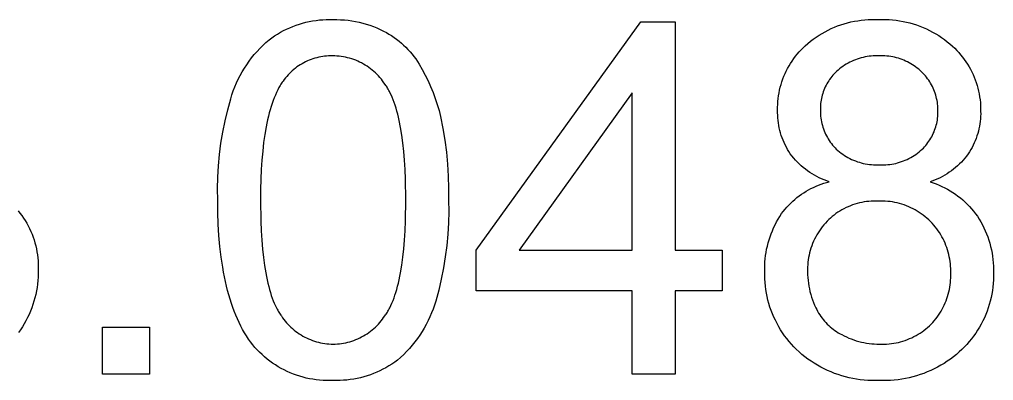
# Model space of a CAD drawing. Header units: millimetres. Extents: x -582 to 3448, y -204 to 2611.
# Drawn here: x 2766.3 to 2840.5, y -27.3 to 0.2 of the extents above; entities that cross this region are included whole.
import ezdxf

# ---------------------------------------------------------------- set-up
doc = ezdxf.new("R2010")
doc.units = ezdxf.units.MM
doc.header["$MEASUREMENT"] = 0
doc.layers.add('Domyslna', color=7, linetype='Continuous', true_color=0x000000)

msp = doc.modelspace()

# ---------------------------------------------------------------- linework, layer by layer
at = {"layer": 'Domyslna'}
for p, q in [((2787.896, -0.056), (2788.149, 0.01)), ((2788.149, 0.01), (2788.403, 0.066)), ((2788.403, 0.066), (2788.66, 0.114)), ((2788.66, 0.114), (2788.918, 0.154)), ((2788.918, 0.154), (2789.177, 0.184)), ((2789.177, 0.184), (2789.437, 0.206)), ((2789.437, 0.206), (2789.697, 0.218)), ((2789.697, 0.218), (2789.958, 0.222)), ((2789.958, 0.222), (2790.219, 0.216)), ((2790.219, 0.216), (2790.503, 0.217)), ((2790.503, 0.217), (2790.787, 0.208)), ((2790.787, 0.208), (2791.071, 0.189)), ((2791.071, 0.189), (2791.354, 0.16)), ((2791.354, 0.16), (2791.636, 0.121)), ((2791.636, 0.121), (2791.916, 0.073)), ((2791.916, 0.073), (2792.194, 0.015)), ((2792.194, 0.015), (2792.471, -0.053)), ((2801.119, -17.353), (2813.646, 0.054)), ((2813.646, 0.054), (2816.248, 0.054)), ((2816.248, 0.054), (2816.248, -17.353)), ((2829.382, -0.031), (2829.638, 0.032)), ((2829.638, 0.032), (2829.897, 0.086)), ((2829.897, 0.086), (2830.158, 0.132)), ((2830.158, 0.132), (2830.42, 0.168)), ((2830.42, 0.168), (2830.683, 0.196)), ((2830.683, 0.196), (2830.946, 0.214)), ((2830.946, 0.214), (2831.21, 0.224)), ((2831.21, 0.224), (2831.475, 0.225)), ((2831.475, 0.225), (2831.739, 0.216)), ((2831.739, 0.216), (2832.006, 0.224)), ((2832.006, 0.224), (2832.274, 0.223)), ((2832.274, 0.223), (2832.541, 0.212)), ((2832.541, 0.212), (2832.808, 0.193)), ((2832.808, 0.193), (2833.074, 0.164)), ((2833.074, 0.164), (2833.338, 0.126)), ((2833.338, 0.126), (2833.602, 0.08)), ((2833.602, 0.08), (2833.863, 0.024)), ((2833.863, 0.024), (2834.123, -0.041)), ((2786.212, -0.751), (2786.441, -0.627)), ((2786.441, -0.627), (2786.675, -0.511)), ((2786.675, -0.511), (2786.913, -0.404)), ((2786.913, -0.404), (2787.154, -0.304)), ((2787.154, -0.304), (2787.398, -0.213)), ((2787.398, -0.213), (2787.646, -0.13)), ((2787.646, -0.13), (2787.896, -0.056)), ((2792.471, -0.053), (2792.744, -0.13)), ((2792.744, -0.13), (2793.015, -0.217)), ((2793.015, -0.217), (2793.283, -0.313)), ((2793.283, -0.313), (2793.547, -0.418)), ((2793.547, -0.418), (2793.807, -0.532)), ((2793.807, -0.532), (2794.064, -0.655)), ((2794.064, -0.655), (2794.269, -0.766)), ((2827.434, -0.839), (2827.665, -0.71)), ((2827.665, -0.71), (2827.899, -0.588)), ((2827.899, -0.588), (2828.138, -0.474)), ((2828.138, -0.474), (2828.38, -0.369)), ((2828.38, -0.369), (2828.626, -0.271)), ((2828.626, -0.271), (2828.875, -0.183)), ((2828.875, -0.183), (2829.127, -0.102)), ((2829.127, -0.102), (2829.382, -0.031)), ((2834.123, -0.041), (2834.38, -0.114)), ((2834.38, -0.114), (2834.635, -0.196)), ((2834.635, -0.196), (2834.886, -0.287)), ((2834.886, -0.287), (2835.134, -0.387)), ((2835.134, -0.387), (2835.379, -0.494)), ((2835.379, -0.494), (2835.62, -0.61)), ((2835.62, -0.61), (2835.857, -0.735)), ((2835.857, -0.735), (2836.089, -0.867)), ((2785.099, -1.533), (2785.34, -1.323)), ((2785.34, -1.323), (2785.55, -1.169)), ((2785.55, -1.169), (2785.766, -1.022)), ((2785.766, -1.022), (2785.987, -0.883)), ((2785.987, -0.883), (2786.212, -0.751)), ((2794.269, -0.766), (2794.471, -0.884)), ((2794.471, -0.884), (2794.668, -1.009)), ((2794.668, -1.009), (2794.862, -1.14)), ((2794.862, -1.14), (2795.05, -1.278)), ((2795.05, -1.278), (2795.234, -1.422)), ((2795.234, -1.422), (2795.413, -1.573)), ((2826.355, -1.6), (2826.56, -1.434)), ((2826.56, -1.434), (2826.771, -1.274)), ((2826.771, -1.274), (2826.987, -1.122)), ((2826.987, -1.122), (2827.208, -0.977)), ((2827.208, -0.977), (2827.434, -0.839)), ((2836.089, -0.867), (2836.317, -1.007)), ((2836.317, -1.007), (2836.54, -1.155)), ((2836.54, -1.155), (2836.758, -1.31)), ((2836.758, -1.31), (2836.97, -1.473)), ((2836.97, -1.473), (2837.177, -1.643)), ((2784.213, -2.454), (2784.423, -2.213)), ((2784.423, -2.213), (2784.64, -1.978)), ((2784.64, -1.978), (2784.866, -1.752)), ((2784.866, -1.752), (2785.099, -1.533)), ((2795.413, -1.573), (2795.587, -1.729)), ((2795.587, -1.729), (2795.755, -1.891)), ((2795.755, -1.891), (2795.917, -2.059)), ((2795.917, -2.059), (2796.074, -2.232)), ((2825.693, -2.245), (2825.842, -2.083)), ((2825.842, -2.083), (2825.996, -1.926)), ((2825.996, -1.926), (2826.156, -1.774)), ((2826.156, -1.774), (2826.355, -1.6)), ((2837.177, -1.643), (2837.377, -1.82)), ((2837.377, -1.82), (2837.539, -1.973)), ((2837.539, -1.973), (2837.695, -2.131)), ((2837.695, -2.131), (2837.845, -2.295)), ((2783.637, -3.22), (2783.82, -2.958)), ((2783.82, -2.958), (2784.013, -2.703)), ((2784.013, -2.703), (2784.213, -2.454)), ((2788.257, -2.939), (2788.12, -3.003)), ((2788.397, -2.879), (2788.257, -2.939)), ((2788.539, -2.824), (2788.397, -2.879)), ((2788.683, -2.774), (2788.539, -2.824)), ((2788.828, -2.729), (2788.683, -2.774)), ((2788.975, -2.689), (2788.828, -2.729)), ((2789.123, -2.653), (2788.975, -2.689)), ((2789.272, -2.623), (2789.123, -2.653)), ((2789.422, -2.598), (2789.272, -2.623)), ((2789.573, -2.578), (2789.422, -2.598)), ((2789.725, -2.563), (2789.573, -2.578)), ((2789.877, -2.553), (2789.725, -2.563)), ((2790.029, -2.549), (2789.877, -2.553)), ((2790.181, -2.549), (2790.029, -2.549)), ((2790.344, -2.552), (2790.181, -2.549)), ((2790.508, -2.56), (2790.344, -2.552)), ((2790.671, -2.575), (2790.508, -2.56)), ((2790.833, -2.594), (2790.671, -2.575)), ((2790.995, -2.619), (2790.833, -2.594)), ((2791.155, -2.65), (2790.995, -2.619)), ((2791.315, -2.687), (2791.155, -2.65)), ((2791.473, -2.728), (2791.315, -2.687)), ((2791.63, -2.776), (2791.473, -2.728)), ((2791.785, -2.828), (2791.63, -2.776)), ((2791.938, -2.886), (2791.785, -2.828)), ((2792.089, -2.949), (2791.938, -2.886)), ((2792.237, -3.017), (2792.089, -2.949)), ((2796.074, -2.232), (2796.225, -2.41)), ((2796.225, -2.41), (2796.37, -2.594)), ((2796.37, -2.594), (2796.508, -2.782)), ((2796.508, -2.782), (2796.64, -2.975)), ((2825.036, -3.126), (2825.155, -2.941)), ((2825.155, -2.941), (2825.281, -2.76)), ((2825.281, -2.76), (2825.412, -2.584)), ((2825.412, -2.584), (2825.55, -2.412)), ((2825.55, -2.412), (2825.693, -2.245)), ((2829.83, -2.904), (2829.689, -2.967)), ((2829.973, -2.846), (2829.83, -2.904)), ((2830.117, -2.793), (2829.973, -2.846)), ((2830.264, -2.745), (2830.117, -2.793)), ((2830.412, -2.702), (2830.264, -2.745)), ((2830.561, -2.664), (2830.412, -2.702)), ((2830.712, -2.631), (2830.561, -2.664)), ((2830.863, -2.604), (2830.712, -2.631)), ((2831.016, -2.581), (2830.863, -2.604)), ((2831.169, -2.564), (2831.016, -2.581)), ((2831.323, -2.552), (2831.169, -2.564)), ((2831.477, -2.546), (2831.323, -2.552)), ((2831.631, -2.545), (2831.477, -2.546)), ((2831.785, -2.549), (2831.631, -2.545)), ((2831.933, -2.546), (2831.785, -2.549)), ((2832.081, -2.547), (2831.933, -2.546)), ((2832.228, -2.553), (2832.081, -2.547)), ((2832.376, -2.564), (2832.228, -2.553)), ((2832.523, -2.581), (2832.376, -2.564)), ((2832.669, -2.602), (2832.523, -2.581)), ((2832.814, -2.628), (2832.669, -2.602)), ((2832.959, -2.658), (2832.814, -2.628)), ((2833.103, -2.694), (2832.959, -2.658)), ((2833.245, -2.734), (2833.103, -2.694)), ((2833.386, -2.779), (2833.245, -2.734)), ((2833.525, -2.829), (2833.386, -2.779)), ((2833.662, -2.884), (2833.525, -2.829)), ((2833.798, -2.943), (2833.662, -2.884)), ((2833.931, -3.006), (2833.798, -2.943)), ((2837.845, -2.295), (2837.99, -2.463)), ((2837.99, -2.463), (2838.13, -2.637)), ((2838.13, -2.637), (2838.263, -2.815)), ((2838.263, -2.815), (2838.39, -2.997)), ((2783.297, -3.761), (2783.462, -3.488)), ((2783.462, -3.488), (2783.637, -3.22)), ((2787.11, -3.677), (2786.998, -3.78)), ((2787.226, -3.578), (2787.11, -3.677)), ((2787.345, -3.484), (2787.226, -3.578)), ((2787.467, -3.393), (2787.345, -3.484)), ((2787.592, -3.306), (2787.467, -3.393)), ((2787.72, -3.224), (2787.592, -3.306)), ((2787.851, -3.146), (2787.72, -3.224)), ((2787.984, -3.072), (2787.851, -3.146)), ((2788.12, -3.003), (2787.984, -3.072)), ((2792.384, -3.091), (2792.237, -3.017)), ((2792.527, -3.169), (2792.384, -3.091)), ((2792.668, -3.252), (2792.527, -3.169)), ((2792.806, -3.34), (2792.668, -3.252)), ((2792.941, -3.433), (2792.806, -3.34)), ((2793.072, -3.53), (2792.941, -3.433)), ((2793.2, -3.632), (2793.072, -3.53)), ((2793.325, -3.738), (2793.2, -3.632)), ((2796.64, -2.975), (2796.766, -3.172)), ((2796.766, -3.172), (2797.006, -3.59)), ((2797.006, -3.59), (2797.233, -4.016)), ((2824.623, -3.903), (2824.716, -3.704)), ((2824.716, -3.704), (2824.816, -3.508)), ((2824.816, -3.508), (2824.923, -3.315)), ((2824.923, -3.315), (2825.036, -3.126)), ((2828.659, -3.637), (2828.544, -3.74)), ((2828.777, -3.538), (2828.659, -3.637)), ((2828.898, -3.443), (2828.777, -3.538)), ((2829.023, -3.353), (2828.898, -3.443)), ((2829.151, -3.267), (2829.023, -3.353)), ((2829.281, -3.185), (2829.151, -3.267)), ((2829.415, -3.108), (2829.281, -3.185)), ((2829.551, -3.035), (2829.415, -3.108)), ((2829.689, -2.967), (2829.551, -3.035)), ((2834.063, -3.074), (2833.931, -3.006)), ((2834.192, -3.146), (2834.063, -3.074)), ((2834.318, -3.223), (2834.192, -3.146)), ((2834.442, -3.304), (2834.318, -3.223)), ((2834.563, -3.388), (2834.442, -3.304)), ((2834.681, -3.477), (2834.563, -3.388)), ((2834.796, -3.57), (2834.681, -3.477)), ((2834.908, -3.667), (2834.796, -3.57)), ((2835.017, -3.767), (2834.908, -3.667)), ((2838.39, -2.997), (2838.511, -3.184)), ((2838.511, -3.184), (2838.626, -3.374)), ((2838.626, -3.374), (2838.734, -3.569)), ((2838.734, -3.569), (2838.836, -3.767)), ((2782.86, -4.614), (2782.996, -4.325)), ((2782.996, -4.325), (2783.142, -4.041)), ((2783.142, -4.041), (2783.297, -3.761)), ((2786.493, -4.348), (2786.403, -4.471)), ((2786.586, -4.227), (2786.493, -4.348)), ((2786.683, -4.11), (2786.586, -4.227)), ((2786.784, -3.997), (2786.683, -4.11)), ((2786.89, -3.887), (2786.784, -3.997)), ((2786.998, -3.78), (2786.89, -3.887)), ((2793.446, -3.849), (2793.325, -3.738)), ((2793.563, -3.963), (2793.446, -3.849)), ((2793.676, -4.081), (2793.563, -3.963)), ((2793.784, -4.204), (2793.676, -4.081)), ((2793.889, -4.329), (2793.784, -4.204)), ((2793.989, -4.459), (2793.889, -4.329)), ((2797.233, -4.016), (2797.445, -4.449)), ((2824.384, -4.519), (2824.457, -4.311)), ((2824.457, -4.311), (2824.537, -4.106)), ((2824.537, -4.106), (2824.623, -3.903)), ((2827.942, -4.448), (2827.87, -4.561)), ((2828.017, -4.339), (2827.942, -4.448)), ((2828.096, -4.231), (2828.017, -4.339)), ((2828.178, -4.127), (2828.096, -4.231)), ((2828.265, -4.026), (2828.178, -4.127)), ((2828.354, -3.927), (2828.265, -4.026)), ((2828.448, -3.832), (2828.354, -3.927)), ((2828.544, -3.74), (2828.448, -3.832)), ((2835.116, -3.865), (2835.017, -3.767)), ((2835.211, -3.966), (2835.116, -3.865)), ((2835.303, -4.071), (2835.211, -3.966)), ((2835.391, -4.179), (2835.303, -4.071)), ((2835.476, -4.29), (2835.391, -4.179)), ((2835.556, -4.404), (2835.476, -4.29)), ((2835.633, -4.52), (2835.556, -4.404)), ((2838.836, -3.767), (2838.931, -3.968)), ((2838.931, -3.968), (2839.019, -4.172)), ((2839.019, -4.172), (2839.1, -4.379)), ((2839.1, -4.379), (2839.174, -4.589)), ((2782.618, -5.206), (2782.734, -4.908)), ((2782.734, -4.908), (2782.86, -4.614)), ((2786.001, -5.149), (2785.909, -5.339)), ((2786.097, -4.967), (2786.001, -5.149)), ((2786.196, -4.794), (2786.097, -4.967)), ((2786.246, -4.71), (2786.196, -4.794)), ((2786.298, -4.628), (2786.246, -4.71)), ((2786.35, -4.549), (2786.298, -4.628)), ((2786.403, -4.471), (2786.35, -4.549)), ((2794.085, -4.592), (2793.989, -4.459)), ((2794.175, -4.728), (2794.085, -4.592)), ((2794.224, -4.797), (2794.175, -4.728)), ((2794.272, -4.868), (2794.224, -4.797)), ((2794.32, -4.942), (2794.272, -4.868)), ((2794.366, -5.017), (2794.32, -4.942)), ((2794.412, -5.095), (2794.366, -5.017)), ((2794.457, -5.175), (2794.412, -5.095)), ((2794.501, -5.257), (2794.457, -5.175)), ((2797.445, -4.449), (2797.642, -4.889)), ((2797.642, -4.889), (2797.824, -5.336)), ((2824.165, -5.371), (2824.209, -5.155)), ((2824.209, -5.155), (2824.26, -4.941)), ((2824.26, -4.941), (2824.319, -4.729)), ((2824.319, -4.729), (2824.384, -4.519)), ((2827.575, -5.157), (2827.528, -5.281)), ((2827.625, -5.033), (2827.575, -5.157)), ((2827.68, -4.912), (2827.625, -5.033)), ((2827.74, -4.793), (2827.68, -4.912)), ((2827.803, -4.676), (2827.74, -4.793)), ((2827.87, -4.561), (2827.803, -4.676)), ((2835.705, -4.639), (2835.633, -4.52)), ((2835.774, -4.76), (2835.705, -4.639)), ((2835.838, -4.884), (2835.774, -4.76)), ((2835.898, -5.01), (2835.838, -4.884)), ((2835.953, -5.137), (2835.898, -5.01)), ((2836.004, -5.267), (2835.953, -5.137)), ((2839.174, -4.589), (2839.24, -4.801)), ((2839.24, -4.801), (2839.3, -5.015)), ((2839.3, -5.015), (2839.353, -5.231)), ((2782.19, -6.652), (2782.418, -5.813)), ((2782.418, -5.813), (2782.513, -5.508)), ((2782.513, -5.508), (2782.618, -5.206)), ((2785.735, -5.743), (2785.653, -5.957)), ((2785.82, -5.537), (2785.735, -5.743)), ((2785.909, -5.339), (2785.82, -5.537)), ((2794.545, -5.342), (2794.501, -5.257)), ((2794.629, -5.517), (2794.545, -5.342)), ((2794.711, -5.701), (2794.629, -5.517)), ((2794.789, -5.893), (2794.711, -5.701)), ((2794.864, -6.095), (2794.789, -5.893)), ((2797.824, -5.336), (2797.991, -5.789)), ((2797.991, -5.789), (2798.142, -6.247)), ((2812.995, -5.376), (2804.378, -17.353)), ((2812.995, -17.353), (2812.995, -5.376)), ((2824.078, -6.025), (2824.1, -5.806)), ((2824.1, -5.806), (2824.129, -5.588)), ((2824.129, -5.588), (2824.165, -5.371)), ((2827.363, -5.925), (2827.343, -6.057)), ((2827.387, -5.794), (2827.363, -5.925)), ((2827.415, -5.664), (2827.387, -5.794)), ((2827.448, -5.535), (2827.415, -5.664)), ((2827.486, -5.408), (2827.448, -5.535)), ((2827.528, -5.281), (2827.486, -5.408)), ((2836.051, -5.398), (2836.004, -5.267)), ((2836.092, -5.531), (2836.051, -5.398)), ((2836.13, -5.665), (2836.092, -5.531)), ((2836.163, -5.801), (2836.13, -5.665)), ((2836.191, -5.937), (2836.163, -5.801)), ((2839.353, -5.231), (2839.398, -5.449)), ((2839.398, -5.449), (2839.436, -5.668)), ((2839.436, -5.668), (2839.466, -5.889)), ((2839.466, -5.889), (2839.489, -6.11)), ((2781.991, -7.498), (2782.19, -6.652)), ((2785.427, -6.648), (2785.358, -6.895)), ((2785.499, -6.41), (2785.427, -6.648)), ((2785.574, -6.179), (2785.499, -6.41)), ((2785.653, -5.957), (2785.574, -6.179)), ((2794.937, -6.305), (2794.864, -6.095)), ((2795.006, -6.523), (2794.937, -6.305)), ((2795.072, -6.751), (2795.006, -6.523)), ((2798.142, -6.247), (2798.278, -6.71)), ((2824.057, -6.465), (2824.064, -6.245)), ((2824.057, -6.685), (2824.057, -6.465)), ((2824.064, -6.245), (2824.078, -6.025)), ((2827.311, -6.588), (2827.308, -6.73)), ((2827.312, -6.455), (2827.311, -6.588)), ((2827.318, -6.322), (2827.312, -6.455)), ((2827.328, -6.189), (2827.318, -6.322)), ((2827.343, -6.057), (2827.328, -6.189)), ((2836.214, -6.075), (2836.191, -5.937)), ((2836.232, -6.213), (2836.214, -6.075)), ((2836.246, -6.351), (2836.232, -6.213)), ((2836.255, -6.49), (2836.246, -6.351)), ((2836.259, -6.63), (2836.255, -6.49)), ((2836.259, -6.769), (2836.259, -6.63)), ((2839.489, -6.11), (2839.504, -6.332)), ((2839.504, -6.332), (2839.512, -6.554)), ((2839.512, -6.554), (2839.512, -6.776)), ((2785.231, -7.412), (2785.172, -7.683)), ((2785.293, -7.149), (2785.231, -7.412)), ((2785.358, -6.895), (2785.293, -7.149)), ((2795.135, -6.987), (2795.072, -6.751)), ((2795.195, -7.231), (2795.135, -6.987)), ((2795.252, -7.485), (2795.195, -7.231)), ((2798.278, -6.71), (2798.398, -7.177)), ((2798.398, -7.177), (2798.578, -8.074)), ((2824.055, -6.88), (2824.057, -6.685)), ((2824.06, -7.076), (2824.055, -6.88)), ((2824.071, -7.271), (2824.06, -7.076)), ((2824.09, -7.465), (2824.071, -7.271)), ((2827.308, -6.73), (2827.311, -6.871)), ((2827.311, -6.871), (2827.318, -7.012)), ((2827.318, -7.012), (2827.33, -7.153)), ((2827.33, -7.153), (2827.346, -7.294)), ((2827.346, -7.294), (2827.368, -7.433)), ((2836.214, -7.439), (2836.232, -7.306)), ((2836.232, -7.306), (2836.246, -7.172)), ((2836.246, -7.172), (2836.255, -7.038)), ((2836.255, -7.038), (2836.259, -6.903)), ((2836.259, -6.903), (2836.259, -6.769)), ((2839.496, -7.348), (2839.478, -7.538)), ((2839.508, -7.158), (2839.496, -7.348)), ((2839.514, -6.967), (2839.508, -7.158)), ((2839.512, -6.776), (2839.514, -6.967)), ((2781.821, -8.35), (2781.991, -7.498)), ((2785.117, -7.962), (2785.016, -8.545)), ((2785.172, -7.683), (2785.117, -7.962)), ((2795.357, -8.018), (2795.252, -7.485)), ((2795.449, -8.585), (2795.357, -8.018)), ((2798.578, -8.074), (2798.727, -8.977)), ((2824.114, -7.659), (2824.09, -7.465)), ((2824.146, -7.852), (2824.114, -7.659)), ((2824.184, -8.043), (2824.146, -7.852)), ((2824.229, -8.233), (2824.184, -8.043)), ((2827.368, -7.433), (2827.394, -7.572)), ((2827.394, -7.572), (2827.425, -7.71)), ((2827.425, -7.71), (2827.461, -7.847)), ((2827.461, -7.847), (2827.502, -7.983)), ((2827.502, -7.983), (2827.547, -8.117)), ((2827.547, -8.117), (2827.597, -8.249)), ((2836.01, -8.218), (2836.055, -8.091)), ((2836.055, -8.091), (2836.096, -7.963)), ((2836.096, -7.963), (2836.132, -7.833)), ((2836.132, -7.833), (2836.164, -7.703)), ((2836.164, -7.703), (2836.191, -7.571)), ((2836.191, -7.571), (2836.214, -7.439)), ((2839.384, -8.101), (2839.34, -8.287)), ((2839.422, -7.915), (2839.384, -8.101)), ((2839.453, -7.727), (2839.422, -7.915)), ((2839.478, -7.538), (2839.453, -7.727)), ((2781.682, -9.208), (2781.821, -8.35)), ((2785.016, -8.545), (2784.929, -9.16)), ((2795.529, -9.187), (2795.449, -8.585)), ((2824.28, -8.422), (2824.229, -8.233)), ((2824.337, -8.609), (2824.28, -8.422)), ((2824.401, -8.793), (2824.337, -8.609)), ((2824.472, -8.975), (2824.401, -8.793)), ((2827.597, -8.249), (2827.651, -8.379)), ((2827.651, -8.379), (2827.71, -8.508)), ((2827.71, -8.508), (2827.773, -8.635)), ((2827.773, -8.635), (2827.84, -8.759)), ((2827.84, -8.759), (2827.912, -8.881)), ((2827.912, -8.881), (2827.988, -9)), ((2835.65, -8.938), (2835.721, -8.823)), ((2835.721, -8.823), (2835.787, -8.706)), ((2835.787, -8.706), (2835.849, -8.587)), ((2835.849, -8.587), (2835.907, -8.466)), ((2835.907, -8.466), (2835.961, -8.343)), ((2835.961, -8.343), (2836.01, -8.218)), ((2839.17, -8.833), (2839.101, -9.01)), ((2839.233, -8.653), (2839.17, -8.833)), ((2839.289, -8.471), (2839.233, -8.653)), ((2839.34, -8.287), (2839.289, -8.471)), ((2781.572, -10.07), (2781.682, -9.208)), ((2784.929, -9.16), (2784.855, -9.807)), ((2795.596, -9.824), (2795.529, -9.187)), ((2798.727, -8.977), (2798.845, -9.885)), ((2824.548, -9.155), (2824.472, -8.975)), ((2824.631, -9.332), (2824.548, -9.155)), ((2824.72, -9.506), (2824.631, -9.332)), ((2824.814, -9.677), (2824.72, -9.506)), ((2827.988, -9), (2828.068, -9.117)), ((2828.068, -9.117), (2828.152, -9.231)), ((2828.152, -9.231), (2828.239, -9.342)), ((2828.239, -9.342), (2828.331, -9.449)), ((2828.331, -9.449), (2828.426, -9.554)), ((2828.426, -9.554), (2828.525, -9.655)), ((2835.055, -9.664), (2835.151, -9.569)), ((2835.151, -9.569), (2835.243, -9.472)), ((2835.243, -9.472), (2835.332, -9.371)), ((2835.332, -9.371), (2835.417, -9.267)), ((2835.417, -9.267), (2835.498, -9.16)), ((2835.498, -9.16), (2835.576, -9.05)), ((2835.576, -9.05), (2835.65, -8.938)), ((2838.858, -9.528), (2838.765, -9.694)), ((2838.945, -9.358), (2838.858, -9.528)), ((2839.026, -9.185), (2838.945, -9.358)), ((2839.101, -9.01), (2839.026, -9.185)), ((2781.492, -10.935), (2781.572, -10.07)), ((2784.855, -9.807), (2784.795, -10.487)), ((2795.652, -10.496), (2795.596, -9.824)), ((2798.845, -9.885), (2798.932, -10.796)), ((2824.915, -9.845), (2824.814, -9.677)), ((2825.021, -10.009), (2824.915, -9.845)), ((2825.147, -10.172), (2825.021, -10.009)), ((2825.278, -10.331), (2825.147, -10.172)), ((2825.415, -10.485), (2825.278, -10.331)), ((2828.525, -9.655), (2828.642, -9.759)), ((2828.642, -9.759), (2828.762, -9.86)), ((2828.762, -9.86), (2828.886, -9.956)), ((2828.886, -9.956), (2829.013, -10.047)), ((2829.013, -10.047), (2829.143, -10.134)), ((2829.143, -10.134), (2829.276, -10.217)), ((2829.276, -10.217), (2829.412, -10.295)), ((2829.412, -10.295), (2829.55, -10.368)), ((2829.55, -10.368), (2829.691, -10.436)), ((2833.914, -10.436), (2834.052, -10.368)), ((2834.052, -10.368), (2834.187, -10.296)), ((2834.187, -10.296), (2834.32, -10.219)), ((2834.32, -10.219), (2834.451, -10.137)), ((2834.451, -10.137), (2834.578, -10.051)), ((2834.578, -10.051), (2834.702, -9.961)), ((2834.702, -9.961), (2834.823, -9.866)), ((2834.823, -9.866), (2834.941, -9.767)), ((2834.941, -9.767), (2835.055, -9.664)), ((2838.313, -10.335), (2838.18, -10.488)), ((2838.441, -10.178), (2838.313, -10.335)), ((2838.563, -10.017), (2838.441, -10.178)), ((2838.667, -9.858), (2838.563, -10.017)), ((2838.765, -9.694), (2838.667, -9.858)), ((2781.443, -11.803), (2781.492, -10.935)), ((2784.795, -10.487), (2784.748, -11.199)), ((2795.695, -11.203), (2795.652, -10.496)), ((2798.932, -10.796), (2798.988, -11.71)), ((2825.557, -10.635), (2825.415, -10.485)), ((2825.704, -10.779), (2825.557, -10.635)), ((2825.855, -10.919), (2825.704, -10.779)), ((2826.012, -11.053), (2825.855, -10.919)), ((2826.173, -11.182), (2826.012, -11.053)), ((2829.691, -10.436), (2829.835, -10.499)), ((2829.835, -10.499), (2829.98, -10.557)), ((2829.98, -10.557), (2830.127, -10.611)), ((2830.127, -10.611), (2830.276, -10.659)), ((2830.276, -10.659), (2830.427, -10.701)), ((2830.427, -10.701), (2830.579, -10.739)), ((2830.579, -10.739), (2830.732, -10.771)), ((2830.732, -10.771), (2830.886, -10.798)), ((2830.886, -10.798), (2831.041, -10.82)), ((2831.041, -10.82), (2831.197, -10.836)), ((2831.197, -10.836), (2831.353, -10.847)), ((2831.353, -10.847), (2831.51, -10.852)), ((2831.51, -10.852), (2831.667, -10.852)), ((2831.667, -10.852), (2831.823, -10.846)), ((2831.823, -10.846), (2831.977, -10.851)), ((2831.977, -10.851), (2832.13, -10.851)), ((2832.13, -10.851), (2832.284, -10.845)), ((2832.284, -10.845), (2832.437, -10.834)), ((2832.437, -10.834), (2832.59, -10.818)), ((2832.59, -10.818), (2832.742, -10.796)), ((2832.742, -10.796), (2832.894, -10.769)), ((2832.894, -10.769), (2833.044, -10.737)), ((2833.044, -10.737), (2833.193, -10.699)), ((2833.193, -10.699), (2833.341, -10.657)), ((2833.341, -10.657), (2833.487, -10.609)), ((2833.487, -10.609), (2833.631, -10.556)), ((2833.631, -10.556), (2833.773, -10.498)), ((2833.773, -10.498), (2833.914, -10.436)), ((2837.6, -11.05), (2837.444, -11.179)), ((2837.752, -10.917), (2837.6, -11.05)), ((2837.9, -10.779), (2837.752, -10.917)), ((2838.043, -10.636), (2837.9, -10.779)), ((2838.18, -10.488), (2838.043, -10.636)), ((2781.423, -12.672), (2781.443, -11.803)), ((2784.748, -11.199), (2784.714, -11.944)), ((2795.726, -11.944), (2795.695, -11.203)), ((2798.988, -11.71), (2799.011, -12.625)), ((2826.338, -11.305), (2826.173, -11.182)), ((2826.507, -11.423), (2826.338, -11.305)), ((2826.68, -11.535), (2826.507, -11.423)), ((2826.857, -11.641), (2826.68, -11.535)), ((2827.038, -11.741), (2826.857, -11.641)), ((2827.221, -11.834), (2827.038, -11.741)), ((2827.408, -11.922), (2827.221, -11.834)), ((2836.423, -11.83), (2836.241, -11.918)), ((2836.602, -11.736), (2836.423, -11.83)), ((2836.778, -11.636), (2836.602, -11.736)), ((2836.95, -11.53), (2836.778, -11.636)), ((2837.119, -11.419), (2836.95, -11.53)), ((2837.283, -11.301), (2837.119, -11.419)), ((2837.444, -11.179), (2837.283, -11.301)), ((2784.714, -11.944), (2784.694, -12.721)), ((2795.75, -13.53), (2795.726, -11.944)), ((2826.596, -12.661), (2826.786, -12.568)), ((2826.786, -12.568), (2826.98, -12.481)), ((2826.98, -12.481), (2827.176, -12.4)), ((2827.176, -12.4), (2827.375, -12.326)), ((2827.375, -12.326), (2827.576, -12.259)), ((2827.598, -12.003), (2827.408, -11.922)), ((2827.576, -12.259), (2827.779, -12.199)), ((2827.79, -12.077), (2827.598, -12.003)), ((2827.779, -12.199), (2827.985, -12.145)), ((2827.985, -12.145), (2827.79, -12.077)), ((2835.869, -12.076), (2835.679, -12.145)), ((2835.679, -12.145), (2835.905, -12.22)), ((2836.057, -12), (2835.869, -12.076)), ((2835.905, -12.22), (2836.128, -12.303)), ((2836.241, -11.918), (2836.057, -12)), ((2836.128, -12.303), (2836.348, -12.393)), ((2836.348, -12.393), (2836.564, -12.491)), ((2836.564, -12.491), (2836.777, -12.596)), ((2836.777, -12.596), (2836.987, -12.709)), ((2781.434, -13.541), (2781.423, -12.672)), ((2784.694, -12.721), (2784.688, -13.53)), ((2799.011, -12.625), (2799.004, -13.541)), ((2825.528, -13.35), (2825.696, -13.221)), ((2825.696, -13.221), (2825.868, -13.097)), ((2825.868, -13.097), (2826.044, -12.979)), ((2826.044, -12.979), (2826.225, -12.867)), ((2826.225, -12.867), (2826.408, -12.761)), ((2826.408, -12.761), (2826.596, -12.661)), ((2836.987, -12.709), (2837.192, -12.828)), ((2837.192, -12.828), (2837.393, -12.955)), ((2837.393, -12.955), (2837.59, -13.089)), ((2837.59, -13.089), (2837.782, -13.229)), ((2837.782, -13.229), (2837.968, -13.376)), ((2781.444, -14.473), (2781.434, -13.541)), ((2784.688, -13.53), (2784.713, -15.131)), ((2795.725, -15.127), (2795.75, -13.53)), ((2799.004, -13.541), (2799.014, -14.405)), ((2824.618, -14.237), (2824.757, -14.077)), ((2824.757, -14.077), (2824.901, -13.922)), ((2824.901, -13.922), (2825.05, -13.771)), ((2825.05, -13.771), (2825.205, -13.625)), ((2825.205, -13.625), (2825.364, -13.485)), ((2825.364, -13.485), (2825.528, -13.35)), ((2829.432, -14.039), (2829.269, -14.114)), ((2829.597, -13.97), (2829.432, -14.039)), ((2829.765, -13.907), (2829.597, -13.97)), ((2829.935, -13.85), (2829.765, -13.907)), ((2830.107, -13.798), (2829.935, -13.85)), ((2830.28, -13.753), (2830.107, -13.798)), ((2830.455, -13.714), (2830.28, -13.753)), ((2830.632, -13.681), (2830.455, -13.714)), ((2830.809, -13.654), (2830.632, -13.681)), ((2830.987, -13.633), (2830.809, -13.654)), ((2831.166, -13.618), (2830.987, -13.633)), ((2831.345, -13.61), (2831.166, -13.618)), ((2831.524, -13.608), (2831.345, -13.61)), ((2831.704, -13.612), (2831.524, -13.608)), ((2831.887, -13.608), (2831.704, -13.612)), ((2832.071, -13.61), (2831.887, -13.608)), ((2832.254, -13.619), (2832.071, -13.61)), ((2832.437, -13.634), (2832.254, -13.619)), ((2832.62, -13.655), (2832.437, -13.634)), ((2832.802, -13.682), (2832.62, -13.655)), ((2832.982, -13.716), (2832.802, -13.682)), ((2833.162, -13.756), (2832.982, -13.716)), ((2833.339, -13.802), (2833.162, -13.756)), ((2833.516, -13.854), (2833.339, -13.802)), ((2833.69, -13.911), (2833.516, -13.854)), ((2833.862, -13.975), (2833.69, -13.911)), ((2834.032, -14.045), (2833.862, -13.975)), ((2834.2, -14.121), (2834.032, -14.045)), ((2837.968, -13.376), (2838.15, -13.529)), ((2838.15, -13.529), (2838.326, -13.689)), ((2838.326, -13.689), (2838.497, -13.854)), ((2838.497, -13.854), (2838.662, -14.026)), ((2838.662, -14.026), (2838.821, -14.203)), ((2766.233, -14.357), (2766.378, -14.528)), ((2766.378, -14.528), (2766.517, -14.714)), ((2766.517, -14.714), (2766.649, -14.906)), ((2781.476, -15.372), (2781.444, -14.473)), ((2799.014, -14.405), (2798.995, -15.27)), ((2824.093, -14.987), (2824.221, -14.777)), ((2824.221, -14.777), (2824.356, -14.571)), ((2824.356, -14.571), (2824.484, -14.402)), ((2824.484, -14.402), (2824.618, -14.237)), ((2828.214, -14.789), (2828.078, -14.906)), ((2828.354, -14.677), (2828.214, -14.789)), ((2828.498, -14.57), (2828.354, -14.677)), ((2828.646, -14.469), (2828.498, -14.57)), ((2828.797, -14.372), (2828.646, -14.469)), ((2828.951, -14.281), (2828.797, -14.372)), ((2829.108, -14.195), (2828.951, -14.281)), ((2829.269, -14.114), (2829.108, -14.195)), ((2834.364, -14.202), (2834.2, -14.121)), ((2834.526, -14.289), (2834.364, -14.202)), ((2834.685, -14.381), (2834.526, -14.289)), ((2834.841, -14.479), (2834.685, -14.381)), ((2834.993, -14.582), (2834.841, -14.479)), ((2835.141, -14.69), (2834.993, -14.582)), ((2835.286, -14.803), (2835.141, -14.69)), ((2835.427, -14.921), (2835.286, -14.803)), ((2838.821, -14.203), (2838.974, -14.385)), ((2838.974, -14.385), (2839.12, -14.572)), ((2839.12, -14.572), (2839.259, -14.765)), ((2839.259, -14.765), (2839.395, -14.979)), ((2766.649, -14.906), (2766.774, -15.101)), ((2766.774, -15.101), (2766.892, -15.301)), ((2766.892, -15.301), (2767.004, -15.504)), ((2767.004, -15.504), (2767.108, -15.712)), ((2781.528, -16.239), (2781.476, -15.372)), ((2784.713, -15.131), (2784.744, -15.879)), ((2795.694, -15.873), (2795.725, -15.127)), ((2798.995, -15.27), (2798.945, -16.133)), ((2823.752, -15.642), (2823.858, -15.42)), ((2823.858, -15.42), (2823.972, -15.202)), ((2823.972, -15.202), (2824.093, -14.987)), ((2827.457, -15.571), (2827.346, -15.719)), ((2827.572, -15.428), (2827.457, -15.571)), ((2827.693, -15.289), (2827.572, -15.428)), ((2827.818, -15.153), (2827.693, -15.289)), ((2827.946, -15.028), (2827.818, -15.153)), ((2828.078, -14.906), (2827.946, -15.028)), ((2835.563, -15.044), (2835.427, -14.921)), ((2835.696, -15.171), (2835.563, -15.044)), ((2835.821, -15.303), (2835.696, -15.171)), ((2835.941, -15.439), (2835.821, -15.303)), ((2836.057, -15.578), (2835.941, -15.439)), ((2839.395, -14.979), (2839.523, -15.197)), ((2839.523, -15.197), (2839.644, -15.42)), ((2839.644, -15.42), (2839.757, -15.647)), ((2767.108, -15.712), (2767.206, -15.923)), ((2767.206, -15.923), (2767.295, -16.137)), ((2767.295, -16.137), (2767.378, -16.354)), ((2781.6, -17.074), (2781.528, -16.239)), ((2784.744, -15.879), (2784.787, -16.591)), ((2795.651, -16.583), (2795.694, -15.873)), ((2798.945, -16.133), (2798.866, -16.994)), ((2823.478, -16.327), (2823.561, -16.096)), ((2823.561, -16.096), (2823.653, -15.867)), ((2823.653, -15.867), (2823.752, -15.642)), ((2827.046, -16.183), (2826.956, -16.344)), ((2827.141, -16.025), (2827.046, -16.183)), ((2827.241, -15.87), (2827.141, -16.025)), ((2827.346, -15.719), (2827.241, -15.87)), ((2836.168, -15.722), (2836.057, -15.578)), ((2836.274, -15.869), (2836.168, -15.722)), ((2836.375, -16.019), (2836.274, -15.869)), ((2836.471, -16.173), (2836.375, -16.019)), ((2836.561, -16.331), (2836.471, -16.173)), ((2839.757, -15.647), (2839.863, -15.877)), ((2839.863, -15.877), (2839.96, -16.111)), ((2839.96, -16.111), (2840.05, -16.348)), ((2767.378, -16.354), (2767.452, -16.574)), ((2767.452, -16.574), (2767.52, -16.796)), ((2767.52, -16.796), (2767.579, -17.021)), ((2767.579, -17.021), (2767.63, -17.247)), ((2784.787, -16.591), (2784.843, -17.267)), ((2795.594, -17.258), (2795.651, -16.583)), ((2798.866, -16.994), (2798.758, -17.851)), ((2823.221, -17.277), (2823.273, -17.036)), ((2823.273, -17.036), (2823.333, -16.798)), ((2823.333, -16.798), (2823.402, -16.561)), ((2823.402, -16.561), (2823.478, -16.327)), ((2826.657, -17.017), (2826.596, -17.191)), ((2826.723, -16.845), (2826.657, -17.017)), ((2826.795, -16.675), (2826.723, -16.845)), ((2826.873, -16.508), (2826.795, -16.675)), ((2826.956, -16.344), (2826.873, -16.508)), ((2836.647, -16.491), (2836.561, -16.331)), ((2836.726, -16.653), (2836.647, -16.491)), ((2836.801, -16.819), (2836.726, -16.653)), ((2836.869, -16.987), (2836.801, -16.819)), ((2836.933, -17.157), (2836.869, -16.987)), ((2840.05, -16.348), (2840.132, -16.588)), ((2840.132, -16.588), (2840.205, -16.83)), ((2840.205, -16.83), (2840.27, -17.075)), ((2767.63, -17.247), (2767.674, -17.476)), ((2767.674, -17.476), (2767.71, -17.705)), ((2767.71, -17.705), (2767.738, -17.936)), ((2781.694, -17.877), (2781.6, -17.074)), ((2784.843, -17.267), (2784.912, -17.908)), ((2795.526, -17.898), (2795.594, -17.258)), ((2801.119, -20.445), (2801.119, -17.353)), ((2804.378, -17.353), (2812.995, -17.353)), ((2816.248, -17.353), (2819.828, -17.353)), ((2819.828, -17.353), (2819.828, -20.445)), ((2823.112, -18.007), (2823.14, -17.763)), ((2823.14, -17.763), (2823.176, -17.519)), ((2823.176, -17.519), (2823.221, -17.277)), ((2826.452, -17.724), (2826.417, -17.905)), ((2826.494, -17.545), (2826.452, -17.724)), ((2826.542, -17.367), (2826.494, -17.545)), ((2826.596, -17.191), (2826.542, -17.367)), ((2836.99, -17.329), (2836.933, -17.157)), ((2837.041, -17.503), (2836.99, -17.329)), ((2837.087, -17.678), (2837.041, -17.503)), ((2837.127, -17.855), (2837.087, -17.678)), ((2840.27, -17.075), (2840.327, -17.322)), ((2840.327, -17.322), (2840.376, -17.571)), ((2840.376, -17.571), (2840.416, -17.821)), ((2767.738, -17.936), (2767.757, -18.167)), ((2767.757, -18.167), (2767.769, -18.399)), ((2767.769, -18.399), (2767.773, -18.631)), ((2781.809, -18.647), (2781.694, -17.877)), ((2784.912, -17.908), (2784.993, -18.513)), ((2784.993, -18.513), (2785.086, -19.083)), ((2795.351, -19.072), (2795.445, -18.503)), ((2795.445, -18.503), (2795.526, -17.898)), ((2798.758, -17.851), (2798.62, -18.705)), ((2823.077, -18.744), (2823.08, -18.498)), ((2823.08, -18.498), (2823.092, -18.252)), ((2823.092, -18.252), (2823.112, -18.007)), ((2826.347, -18.453), (2826.337, -18.637)), ((2826.364, -18.27), (2826.347, -18.453)), ((2826.387, -18.087), (2826.364, -18.27)), ((2826.417, -17.905), (2826.387, -18.087)), ((2837.16, -18.034), (2837.127, -17.855)), ((2837.188, -18.213), (2837.16, -18.034)), ((2837.209, -18.393), (2837.188, -18.213)), ((2837.225, -18.574), (2837.209, -18.393)), ((2840.416, -17.821), (2840.447, -18.073)), ((2840.447, -18.073), (2840.47, -18.325)), ((2840.47, -18.325), (2840.485, -18.578)), ((2767.768, -19.131), (2767.759, -19.398)), ((2767.773, -18.631), (2767.768, -18.863)), ((2767.768, -18.863), (2767.768, -19.131)), ((2781.874, -19.02), (2781.809, -18.647)), ((2781.944, -19.385), (2781.874, -19.02)), ((2785.086, -19.083), (2785.138, -19.355)), ((2795.3, -19.343), (2795.351, -19.072)), ((2798.62, -18.705), (2798.452, -19.553)), ((2823.081, -18.991), (2823.077, -18.744)), ((2823.079, -19.264), (2823.081, -18.991)), ((2823.086, -19.538), (2823.079, -19.264)), ((2826.337, -18.637), (2826.333, -18.821)), ((2826.333, -18.821), (2826.335, -19.006)), ((2826.335, -19.006), (2826.339, -19.223)), ((2826.339, -19.223), (2826.35, -19.441)), ((2837.234, -18.755), (2837.225, -18.574)), ((2837.238, -18.936), (2837.234, -18.755)), ((2837.235, -19.118), (2837.238, -18.936)), ((2837.238, -19.295), (2837.235, -19.118)), ((2840.485, -18.578), (2840.491, -18.831)), ((2840.491, -18.831), (2840.489, -19.085)), ((2840.489, -19.085), (2840.49, -19.355)), ((2767.713, -19.932), (2767.677, -20.197)), ((2767.741, -19.665), (2767.713, -19.932)), ((2767.759, -19.398), (2767.741, -19.665)), ((2782.019, -19.741), (2781.944, -19.385)), ((2782.1, -20.09), (2782.019, -19.741)), ((2785.138, -19.355), (2785.192, -19.617)), ((2785.192, -19.617), (2785.25, -19.871)), ((2785.25, -19.871), (2785.311, -20.116)), ((2795.127, -20.105), (2795.188, -19.86)), ((2795.188, -19.86), (2795.246, -19.606)), ((2795.246, -19.606), (2795.3, -19.343)), ((2798.452, -19.553), (2798.256, -20.395)), ((2823.102, -19.811), (2823.086, -19.538)), ((2823.128, -20.083), (2823.102, -19.811)), ((2826.35, -19.441), (2826.369, -19.657)), ((2826.369, -19.657), (2826.396, -19.873)), ((2826.396, -19.873), (2826.43, -20.088)), ((2837.164, -20.179), (2837.191, -20.004)), ((2837.191, -20.004), (2837.211, -19.827)), ((2837.211, -19.827), (2837.226, -19.65)), ((2837.226, -19.65), (2837.235, -19.473)), ((2837.235, -19.473), (2837.238, -19.295)), ((2840.465, -19.895), (2840.439, -20.164)), ((2840.482, -19.625), (2840.465, -19.895)), ((2840.49, -19.355), (2840.482, -19.625)), ((2767.578, -20.723), (2767.515, -20.983)), ((2767.632, -20.461), (2767.578, -20.723)), ((2767.677, -20.197), (2767.632, -20.461)), ((2782.186, -20.43), (2782.1, -20.09)), ((2782.277, -20.763), (2782.186, -20.43)), ((2785.311, -20.116), (2785.375, -20.353)), ((2785.375, -20.353), (2785.442, -20.58)), ((2785.442, -20.58), (2785.512, -20.798)), ((2794.926, -20.786), (2794.996, -20.568)), ((2794.996, -20.568), (2795.063, -20.341)), ((2795.063, -20.341), (2795.127, -20.105)), ((2798.256, -20.395), (2798.03, -21.23)), ((2812.995, -20.445), (2801.119, -20.445)), ((2812.995, -26.789), (2812.995, -20.445)), ((2819.828, -20.445), (2816.248, -20.445)), ((2816.248, -20.445), (2816.248, -26.789)), ((2823.162, -20.354), (2823.128, -20.083)), ((2823.207, -20.624), (2823.162, -20.354)), ((2823.26, -20.893), (2823.207, -20.624)), ((2826.43, -20.088), (2826.471, -20.302)), ((2826.471, -20.302), (2826.519, -20.514)), ((2826.519, -20.514), (2826.575, -20.725)), ((2826.575, -20.725), (2826.638, -20.933)), ((2836.999, -20.87), (2837.049, -20.7)), ((2837.049, -20.7), (2837.093, -20.527)), ((2837.093, -20.527), (2837.132, -20.354)), ((2837.132, -20.354), (2837.164, -20.179)), ((2840.358, -20.698), (2840.304, -20.963)), ((2840.403, -20.432), (2840.358, -20.698)), ((2840.439, -20.164), (2840.403, -20.432)), ((2767.363, -21.496), (2767.274, -21.748)), ((2767.443, -21.241), (2767.363, -21.496)), ((2767.515, -20.983), (2767.443, -21.241)), ((2782.373, -21.087), (2782.277, -20.763)), ((2782.475, -21.404), (2782.373, -21.087)), ((2782.581, -21.712), (2782.475, -21.404)), ((2785.512, -20.798), (2785.585, -21.008)), ((2785.585, -21.008), (2785.661, -21.208)), ((2785.661, -21.208), (2785.741, -21.4)), ((2785.741, -21.4), (2785.823, -21.583)), ((2794.615, -21.572), (2794.697, -21.389)), ((2794.697, -21.389), (2794.777, -21.197)), ((2794.777, -21.197), (2794.853, -20.996)), ((2794.853, -20.996), (2794.926, -20.786)), ((2798.03, -21.23), (2797.936, -21.536)), ((2823.323, -21.159), (2823.26, -20.893)), ((2823.394, -21.423), (2823.323, -21.159)), ((2823.475, -21.684), (2823.394, -21.423)), ((2826.638, -20.933), (2826.708, -21.139)), ((2826.708, -21.139), (2826.785, -21.342)), ((2826.785, -21.342), (2826.869, -21.543)), ((2836.744, -21.532), (2836.816, -21.37)), ((2836.816, -21.37), (2836.883, -21.206)), ((2836.883, -21.206), (2836.944, -21.039)), ((2836.944, -21.039), (2836.999, -20.87)), ((2840.169, -21.486), (2840.088, -21.744)), ((2840.241, -21.226), (2840.169, -21.486)), ((2840.304, -20.963), (2840.241, -21.226)), ((2767.072, -22.244), (2766.958, -22.486)), ((2767.177, -21.998), (2767.072, -22.244)), ((2767.274, -21.748), (2767.177, -21.998)), ((2782.693, -22.012), (2782.581, -21.712)), ((2782.81, -22.304), (2782.693, -22.012)), ((2785.823, -21.583), (2785.909, -21.757)), ((2785.909, -21.757), (2785.953, -21.841)), ((2785.953, -21.841), (2785.998, -21.923)), ((2785.998, -21.923), (2786.043, -22.002)), ((2786.043, -22.002), (2786.09, -22.079)), ((2786.09, -22.079), (2786.137, -22.154)), ((2786.137, -22.154), (2786.185, -22.226)), ((2786.185, -22.226), (2786.233, -22.297)), ((2794.205, -22.288), (2794.253, -22.217)), ((2794.253, -22.217), (2794.301, -22.144)), ((2794.301, -22.144), (2794.348, -22.069)), ((2794.348, -22.069), (2794.395, -21.992)), ((2794.395, -21.992), (2794.44, -21.912)), ((2794.44, -21.912), (2794.485, -21.831)), ((2794.485, -21.831), (2794.529, -21.747)), ((2794.529, -21.747), (2794.615, -21.572)), ((2797.716, -22.136), (2797.591, -22.43)), ((2797.831, -21.838), (2797.716, -22.136)), ((2797.936, -21.536), (2797.831, -21.838)), ((2823.565, -21.943), (2823.475, -21.684)), ((2823.663, -22.198), (2823.565, -21.943)), ((2823.77, -22.45), (2823.663, -22.198)), ((2826.869, -21.543), (2826.96, -21.741)), ((2826.96, -21.741), (2827.028, -21.878)), ((2827.028, -21.878), (2827.1, -22.012)), ((2827.1, -22.012), (2827.177, -22.144)), ((2827.177, -22.144), (2827.259, -22.273)), ((2836.304, -22.303), (2836.402, -22.155)), ((2836.402, -22.155), (2836.495, -22.004)), ((2836.495, -22.004), (2836.583, -21.849)), ((2836.583, -21.849), (2836.666, -21.692)), ((2836.666, -21.692), (2836.744, -21.532)), ((2839.999, -21.999), (2839.9, -22.251)), ((2840.088, -21.744), (2839.999, -21.999)), ((2766.706, -22.958), (2766.568, -23.187)), ((2766.836, -22.724), (2766.706, -22.958)), ((2766.958, -22.486), (2766.836, -22.724)), ((2782.932, -22.588), (2782.81, -22.304)), ((2783.06, -22.863), (2782.932, -22.588)), ((2783.193, -23.131), (2783.06, -22.863)), ((2786.233, -22.297), (2786.283, -22.365)), ((2786.283, -22.365), (2786.373, -22.498)), ((2786.373, -22.498), (2786.468, -22.628)), ((2786.468, -22.628), (2786.568, -22.755)), ((2786.568, -22.755), (2786.671, -22.878)), ((2786.671, -22.878), (2786.779, -22.997)), ((2793.66, -22.991), (2793.767, -22.871)), ((2793.767, -22.871), (2793.871, -22.747)), ((2793.871, -22.747), (2793.97, -22.62)), ((2793.97, -22.62), (2794.065, -22.49)), ((2794.065, -22.49), (2794.155, -22.356)), ((2794.155, -22.356), (2794.205, -22.288)), ((2797.456, -22.72), (2797.31, -23.005)), ((2797.591, -22.43), (2797.456, -22.72)), ((2823.886, -22.698), (2823.77, -22.45)), ((2824.01, -22.942), (2823.886, -22.698)), ((2824.142, -23.181), (2824.01, -22.942)), ((2827.259, -22.273), (2827.344, -22.399)), ((2827.344, -22.399), (2827.434, -22.522)), ((2827.434, -22.522), (2827.529, -22.642)), ((2827.529, -22.642), (2827.627, -22.759)), ((2827.627, -22.759), (2827.729, -22.872)), ((2827.729, -22.872), (2827.836, -22.982)), ((2827.836, -22.982), (2827.945, -23.088)), ((2835.741, -22.989), (2835.863, -22.859)), ((2835.863, -22.859), (2835.98, -22.726)), ((2835.98, -22.726), (2836.093, -22.589)), ((2836.093, -22.589), (2836.201, -22.447)), ((2836.201, -22.447), (2836.304, -22.303)), ((2839.554, -22.984), (2839.422, -23.22)), ((2839.678, -22.744), (2839.554, -22.984)), ((2839.793, -22.499), (2839.678, -22.744)), ((2839.9, -22.251), (2839.793, -22.499)), ((2766.423, -23.412), (2766.27, -23.632)), ((2766.568, -23.187), (2766.423, -23.412)), ((2772.649, -26.789), (2772.649, -23.21)), ((2772.649, -23.21), (2776.228, -23.21)), ((2776.228, -23.21), (2776.228, -26.789)), ((2783.33, -23.391), (2783.193, -23.131)), ((2783.474, -23.642), (2783.33, -23.391)), ((2783.622, -23.886), (2783.474, -23.642)), ((2786.779, -22.997), (2786.891, -23.113)), ((2786.891, -23.113), (2787.006, -23.225)), ((2787.006, -23.225), (2787.126, -23.333)), ((2787.126, -23.333), (2787.249, -23.437)), ((2787.249, -23.437), (2787.375, -23.537)), ((2787.375, -23.537), (2787.504, -23.633)), ((2787.504, -23.633), (2787.637, -23.724)), ((2787.637, -23.724), (2787.773, -23.81)), ((2792.667, -23.806), (2792.802, -23.72)), ((2792.802, -23.72), (2792.935, -23.628)), ((2792.935, -23.628), (2793.065, -23.532)), ((2793.065, -23.532), (2793.191, -23.432)), ((2793.191, -23.432), (2793.314, -23.328)), ((2793.314, -23.328), (2793.433, -23.219)), ((2793.433, -23.219), (2793.548, -23.107)), ((2793.548, -23.107), (2793.66, -22.991)), ((2796.991, -23.559), (2796.817, -23.828)), ((2797.155, -23.285), (2796.991, -23.559)), ((2797.31, -23.005), (2797.155, -23.285)), ((2824.283, -23.416), (2824.142, -23.181)), ((2824.431, -23.645), (2824.283, -23.416)), ((2824.587, -23.87), (2824.431, -23.645)), ((2827.945, -23.088), (2828.059, -23.19)), ((2828.059, -23.19), (2828.176, -23.288)), ((2828.176, -23.288), (2828.296, -23.382)), ((2828.296, -23.382), (2828.419, -23.472)), ((2828.419, -23.472), (2828.546, -23.557)), ((2828.546, -23.557), (2828.675, -23.639)), ((2828.675, -23.639), (2828.807, -23.715)), ((2828.807, -23.715), (2828.942, -23.787)), ((2834.746, -23.764), (2834.9, -23.668)), ((2834.9, -23.668), (2835.049, -23.568)), ((2835.049, -23.568), (2835.196, -23.461)), ((2835.196, -23.461), (2835.338, -23.35)), ((2835.338, -23.35), (2835.477, -23.235)), ((2835.477, -23.235), (2835.611, -23.114)), ((2835.611, -23.114), (2835.741, -22.989)), ((2839.134, -23.677), (2838.978, -23.898)), ((2839.282, -23.451), (2839.134, -23.677)), ((2839.422, -23.22), (2839.282, -23.451)), ((2783.775, -24.121), (2783.622, -23.886)), ((2783.934, -24.348), (2783.775, -24.121)), ((2784.098, -24.568), (2783.934, -24.348)), ((2787.773, -23.81), (2787.912, -23.892)), ((2787.912, -23.892), (2788.053, -23.969)), ((2788.053, -23.969), (2788.197, -24.041)), ((2788.197, -24.041), (2788.343, -24.109)), ((2788.343, -24.109), (2788.492, -24.171)), ((2788.492, -24.171), (2788.642, -24.228)), ((2788.642, -24.228), (2788.794, -24.28)), ((2788.794, -24.28), (2788.948, -24.327)), ((2788.948, -24.327), (2789.104, -24.369)), ((2789.104, -24.369), (2789.26, -24.406)), ((2789.26, -24.406), (2789.418, -24.437)), ((2789.418, -24.437), (2789.577, -24.463)), ((2789.577, -24.463), (2789.737, -24.483)), ((2790.701, -24.483), (2790.861, -24.462)), ((2790.861, -24.462), (2791.02, -24.436)), ((2791.02, -24.436), (2791.178, -24.405)), ((2791.178, -24.405), (2791.335, -24.368)), ((2791.335, -24.368), (2791.491, -24.326)), ((2791.491, -24.326), (2791.645, -24.279)), ((2791.645, -24.279), (2791.797, -24.226)), ((2791.797, -24.226), (2791.948, -24.169)), ((2791.948, -24.169), (2792.096, -24.106)), ((2792.096, -24.106), (2792.243, -24.038)), ((2792.243, -24.038), (2792.387, -23.966)), ((2792.387, -23.966), (2792.528, -23.889)), ((2792.528, -23.889), (2792.667, -23.806)), ((2796.442, -24.346), (2796.242, -24.595)), ((2796.634, -24.09), (2796.442, -24.346)), ((2796.817, -23.828), (2796.634, -24.09)), ((2824.751, -24.089), (2824.587, -23.87)), ((2824.922, -24.302), (2824.751, -24.089)), ((2825.101, -24.51), (2824.922, -24.302)), ((2828.942, -23.787), (2829.119, -23.879)), ((2829.119, -23.879), (2829.299, -23.965)), ((2829.299, -23.965), (2829.481, -24.045)), ((2829.481, -24.045), (2829.666, -24.119)), ((2829.666, -24.119), (2829.854, -24.187)), ((2829.854, -24.187), (2830.044, -24.249)), ((2830.044, -24.249), (2830.235, -24.304)), ((2830.235, -24.304), (2830.429, -24.353)), ((2830.429, -24.353), (2830.624, -24.395)), ((2830.624, -24.395), (2830.82, -24.431)), ((2830.82, -24.431), (2831.017, -24.46)), ((2831.017, -24.46), (2831.215, -24.483)), ((2832.714, -24.473), (2832.893, -24.446)), ((2832.893, -24.446), (2833.07, -24.414)), ((2833.07, -24.414), (2833.247, -24.375)), ((2833.247, -24.375), (2833.422, -24.331)), ((2833.422, -24.331), (2833.595, -24.28)), ((2833.595, -24.28), (2833.767, -24.224)), ((2833.767, -24.224), (2833.936, -24.161)), ((2833.936, -24.161), (2834.104, -24.093)), ((2834.104, -24.093), (2834.268, -24.019)), ((2834.268, -24.019), (2834.431, -23.94)), ((2834.431, -23.94), (2834.59, -23.855)), ((2834.59, -23.855), (2834.746, -23.764)), ((2838.645, -24.323), (2838.467, -24.527)), ((2838.815, -24.114), (2838.645, -24.323)), ((2838.978, -23.898), (2838.815, -24.114)), ((2784.265, -24.763), (2784.098, -24.568)), ((2784.439, -24.952), (2784.265, -24.763)), ((2784.619, -25.136), (2784.439, -24.952)), ((2784.805, -25.313), (2784.619, -25.136)), ((2789.737, -24.483), (2789.897, -24.498)), ((2789.897, -24.498), (2790.058, -24.508)), ((2790.058, -24.508), (2790.219, -24.512)), ((2790.219, -24.512), (2790.38, -24.507)), ((2790.38, -24.507), (2790.541, -24.498)), ((2790.541, -24.498), (2790.701, -24.483)), ((2795.816, -25.072), (2795.59, -25.299)), ((2796.033, -24.837), (2795.816, -25.072)), ((2796.242, -24.595), (2796.033, -24.837)), ((2825.286, -24.711), (2825.101, -24.51)), ((2825.478, -24.906), (2825.286, -24.711)), ((2825.69, -25.102), (2825.478, -24.906)), ((2825.908, -25.29), (2825.69, -25.102)), ((2831.215, -24.483), (2831.414, -24.499)), ((2831.414, -24.499), (2831.613, -24.509)), ((2831.613, -24.509), (2831.813, -24.512)), ((2831.813, -24.512), (2831.993, -24.516)), ((2831.993, -24.516), (2832.174, -24.515)), ((2832.174, -24.515), (2832.354, -24.507)), ((2832.354, -24.507), (2832.535, -24.493)), ((2832.535, -24.493), (2832.714, -24.473)), ((2837.879, -25.111), (2837.661, -25.299)), ((2838.091, -24.916), (2837.879, -25.111)), ((2838.283, -24.725), (2838.091, -24.916)), ((2838.467, -24.527), (2838.283, -24.725)), ((2784.997, -25.483), (2784.805, -25.313)), ((2785.195, -25.647), (2784.997, -25.483)), ((2785.399, -25.804), (2785.195, -25.647)), ((2785.608, -25.954), (2785.399, -25.804)), ((2794.906, -25.884), (2794.69, -26.032)), ((2795.117, -25.729), (2794.906, -25.884)), ((2795.358, -25.518), (2795.117, -25.729)), ((2795.59, -25.299), (2795.358, -25.518)), ((2826.133, -25.471), (2825.908, -25.29)), ((2826.363, -25.645), (2826.133, -25.471)), ((2826.599, -25.811), (2826.363, -25.645)), ((2826.841, -25.968), (2826.599, -25.811)), ((2836.969, -25.818), (2836.727, -25.975)), ((2837.205, -25.653), (2836.969, -25.818)), ((2837.436, -25.48), (2837.205, -25.653)), ((2837.661, -25.299), (2837.436, -25.48)), ((2785.822, -26.096), (2785.608, -25.954)), ((2786.04, -26.232), (2785.822, -26.096)), ((2786.263, -26.359), (2786.04, -26.232)), ((2786.49, -26.479), (2786.263, -26.359)), ((2786.722, -26.591), (2786.49, -26.479)), ((2786.957, -26.695), (2786.722, -26.591)), ((2793.539, -26.654), (2793.297, -26.754)), ((2793.777, -26.546), (2793.539, -26.654)), ((2794.012, -26.429), (2793.777, -26.546)), ((2794.242, -26.305), (2794.012, -26.429)), ((2794.468, -26.172), (2794.242, -26.305)), ((2794.69, -26.032), (2794.468, -26.172)), ((2827.088, -26.118), (2826.841, -25.968)), ((2827.339, -26.259), (2827.088, -26.118)), ((2827.596, -26.392), (2827.339, -26.259)), ((2827.856, -26.516), (2827.596, -26.392)), ((2828.121, -26.631), (2827.856, -26.516)), ((2828.389, -26.737), (2828.121, -26.631)), ((2835.447, -26.634), (2835.179, -26.74)), ((2835.712, -26.52), (2835.447, -26.634)), ((2835.972, -26.396), (2835.712, -26.52)), ((2836.229, -26.264), (2835.972, -26.396)), ((2836.48, -26.124), (2836.229, -26.264)), ((2836.727, -25.975), (2836.48, -26.124)), ((2776.228, -26.789), (2772.649, -26.789)), ((2787.195, -26.791), (2786.957, -26.695)), ((2787.437, -26.879), (2787.195, -26.791)), ((2787.681, -26.958), (2787.437, -26.879)), ((2787.928, -27.029), (2787.681, -26.958)), ((2788.178, -27.092), (2787.928, -27.029)), ((2788.429, -27.145), (2788.178, -27.092)), ((2788.682, -27.19), (2788.429, -27.145)), ((2788.936, -27.227), (2788.682, -27.19)), ((2789.192, -27.255), (2788.936, -27.227)), ((2789.448, -27.273), (2789.192, -27.255)), ((2789.705, -27.284), (2789.448, -27.273)), ((2789.962, -27.285), (2789.705, -27.284)), ((2790.219, -27.277), (2789.962, -27.285)), ((2790.481, -27.283), (2790.219, -27.277)), ((2790.743, -27.279), (2790.481, -27.283)), ((2791.005, -27.267), (2790.743, -27.279)), ((2791.266, -27.245), (2791.005, -27.267)), ((2791.526, -27.215), (2791.266, -27.245)), ((2791.785, -27.175), (2791.526, -27.215)), ((2792.042, -27.127), (2791.785, -27.175)), ((2792.298, -27.07), (2792.042, -27.127)), ((2792.552, -27.004), (2792.298, -27.07)), ((2792.803, -26.929), (2792.552, -27.004)), ((2793.051, -26.846), (2792.803, -26.929)), ((2793.297, -26.754), (2793.051, -26.846)), ((2816.248, -26.789), (2812.995, -26.789)), ((2828.661, -26.834), (2828.389, -26.737)), ((2828.935, -26.921), (2828.661, -26.834)), ((2829.213, -27), (2828.935, -26.921)), ((2829.493, -27.069), (2829.213, -27)), ((2829.775, -27.129), (2829.493, -27.069)), ((2830.06, -27.179), (2829.775, -27.129)), ((2830.345, -27.219), (2830.06, -27.179)), ((2830.632, -27.25), (2830.345, -27.219)), ((2830.92, -27.272), (2830.632, -27.25)), ((2831.208, -27.283), (2830.92, -27.272)), ((2831.496, -27.285), (2831.208, -27.283)), ((2831.785, -27.277), (2831.496, -27.285)), ((2832.073, -27.285), (2831.785, -27.277)), ((2832.361, -27.283), (2832.073, -27.285)), ((2832.649, -27.272), (2832.361, -27.283)), ((2832.937, -27.251), (2832.649, -27.272)), ((2833.224, -27.22), (2832.937, -27.251)), ((2833.509, -27.18), (2833.224, -27.22)), ((2833.793, -27.13), (2833.509, -27.18)), ((2834.075, -27.071), (2833.793, -27.13)), ((2834.355, -27.002), (2834.075, -27.071)), ((2834.633, -26.924), (2834.355, -27.002)), ((2834.907, -26.836), (2834.633, -26.924)), ((2835.179, -26.74), (2834.907, -26.836))]:
    msp.add_line(p, q, dxfattribs=at)

doc.saveas('drawing.dxf')
